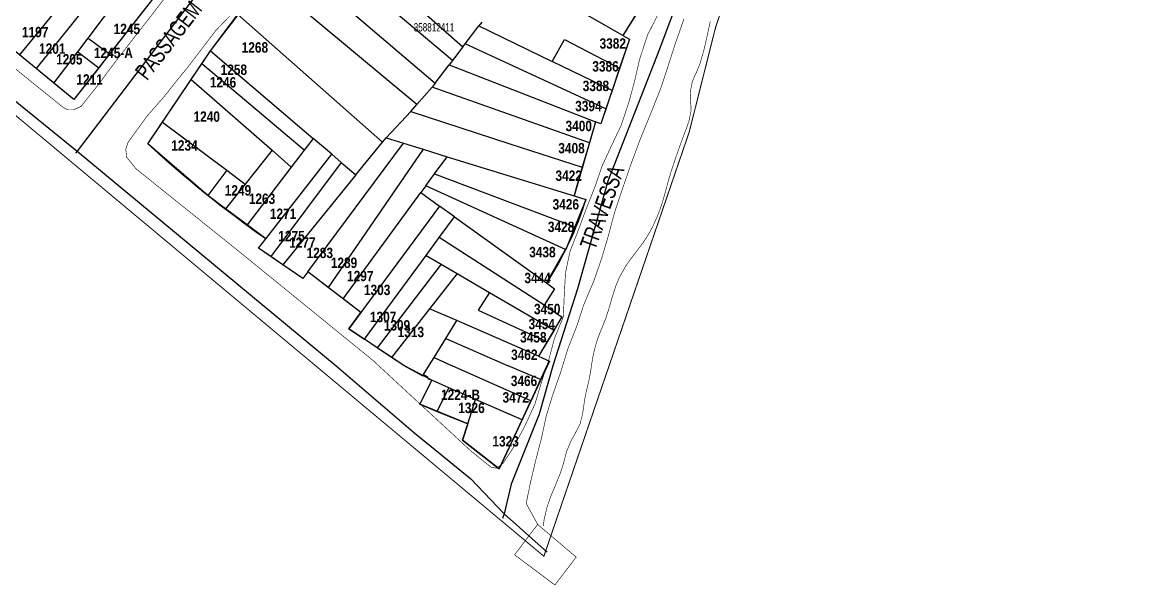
# Model space of a CAD drawing. Extents: x 200120 to 201962, y 4837541 to 4839252.
# Drawn here: x 201689.9 to 201962.1, y 4837540.9 to 4837676.6 of the extents above; entities that cross this region are included whole.
import ezdxf
from ezdxf.enums import TextEntityAlignment as Align

# ---------------------------------------------------------------- set-up
doc = ezdxf.new("R2010")
doc.units = 0
doc.header["$LTSCALE"] = 3
doc.header["$MEASUREMENT"] = 0
doc.linetypes.add('PHANTOMX2', pattern=[5, 2.5, -0.5, 0.5, -0.5, 0.5, -0.5])
for name, color, linetype in [('CD-MALHA-LOTES', 40, 'CONTINUOUS'), ('CD_TXT_QUADRA', 7, 'CONTINUOUS'), ('HD-CANAIS', 7, 'CONTINUOUS'), ('LM-LIM-SETOR-FISCAL', 7, 'CONTINUOUS'), ('RU-QUADRAS', 210, 'CONTINUOUS'), ('SV-EIXO-RUA-N-PAV', 6, 'CONTINUOUS'), ('SV-EIXO-RUA-PAV', 20, 'CONTINUOUS'), ('SV-PONTE-BUEIRO', 7, 'CONTINUOUS'), ('SV-RUA-NAO-PAV-S-GUIA-C-GUIA', 7, 'PHANTOMX2'), ('SV-RUA-PAVIM-S-GUIA-C-GUIA', 7, 'CONTINUOUS'), ('SV-TXT-RUA-N-PAV-S-GUIA-C-GUIA', 7, 'CONTINUOUS'), ('SV-TXT-RUA-PAV-S-GUIA-C-GUIA', 7, 'CONTINUOUS'), ('Th_NmrPort', 1, 'CONTINUOUS')]:
    doc.layers.add(name, color=color, linetype=linetype)
doc.styles.add('ARIAL', font='ARIAL.TTF')
doc.styles.get("Standard").update_dxf_attribs({"font": 'swisscbo.ttf'})
doc.linetypes.add('Limite', pattern='A,20,-3,[130,ltypeshp.shx,S=6.35,R=0,X=0,Y=0],-3,20', length=46)

msp = doc.modelspace()

# ---------------------------------------------------------------- linework, layer by layer
at = {"layer": 'CD-MALHA-LOTES', "linetype": 'Continuous'}
for p, q in [((201762.09, 4837700.79), (201796.07, 4837670.79)), ((201793.58, 4837667.53), (201756.96, 4837698.34)), ((201711.35, 4837696.1), (201689.09, 4837668.88)), ((201752.93, 4837693.07), (201789.4, 4837662.05)), ((201784.98, 4837656.9), (201748.46, 4837687.25)), ((201834.65, 4837673.56), (201809.27, 4837688.07)), ((201709.98, 4837686.61), (201693.1, 4837665.58)), ((201705.64, 4837672.89), (201713.86, 4837683.76)), ((201719.25, 4837679.81), (201710.86, 4837669.1)), ((201735.2, 4837669.87), (201741.8, 4837678.56)), ((201741.8, 4837678.56), (201776.69, 4837647.85)), ((201838.2, 4837679.22), (201834.65, 4837673.56)), ((201796.63, 4837671.53), (201799.93, 4837675.86)), ((201800.62, 4837676.76), (201799.93, 4837675.86)), ((201799.93, 4837675.86), (201817.61, 4837667.3)), ((201834.65, 4837673.56), (201836.21, 4837672.67)), ((201703.16, 4837669.62), (201705.64, 4837672.89)), ((201705.64, 4837672.89), (201710.86, 4837669.1)), ((201796.07, 4837670.79), (201793.58, 4837667.53)), ((201796.07, 4837670.79), (201796.63, 4837671.53)), ((201830.56, 4837655.84), (201796.63, 4837671.53)), ((201817.61, 4837667.3), (201820.57, 4837672.61)), ((201820.57, 4837672.61), (201833.86, 4837665.67)), ((201836.21, 4837672.67), (201833.86, 4837665.67)), ((201693.1, 4837665.58), (201689.09, 4837668.88)), ((201697.42, 4837662.03), (201703.16, 4837669.62)), ((201703.16, 4837669.62), (201708.25, 4837665.77)), ((201710.86, 4837669.1), (201708.25, 4837665.77)), ((201733.07, 4837666.71), (201735.2, 4837669.87)), ((201735.2, 4837669.87), (201759.95, 4837648.72)), ((201697.42, 4837662.03), (201693.1, 4837665.58)), ((201708.25, 4837665.77), (201702.22, 4837658.07)), ((201730.51, 4837662.92), (201733.07, 4837666.71)), ((201757.77, 4837645.87), (201733.07, 4837666.71)), ((201789.4, 4837662.05), (201792.74, 4837666.43)), ((201793.58, 4837667.53), (201792.74, 4837666.43)), ((201792.74, 4837666.43), (201828.01, 4837652.74)), ((201832.06, 4837660.3), (201817.61, 4837667.3)), ((201833.86, 4837665.67), (201832.06, 4837660.3)), ((201723.59, 4837652.64), (201730.51, 4837662.92)), ((201730.51, 4837662.92), (201750.06, 4837645.85)), ((201702.22, 4837658.07), (201697.42, 4837662.03)), ((201788.65, 4837661.08), (201784.98, 4837656.9)), ((201789.4, 4837662.05), (201788.65, 4837661.08)), ((201826.56, 4837647.68), (201788.65, 4837661.08)), ((201832.06, 4837660.3), (201830.56, 4837655.84)), ((201783.5, 4837655.22), (201784.98, 4837656.9)), ((201777.58, 4837648.84), (201783.5, 4837655.22)), ((201783.5, 4837655.22), (201807.42, 4837647.44)), ((201830.56, 4837655.84), (201829.35, 4837652.22)), ((201720.09, 4837647.45), (201723.59, 4837652.64)), ((201723.59, 4837652.64), (201739.12, 4837641.04)), ((201828.01, 4837652.74), (201826.56, 4837647.68)), ((201829.35, 4837652.22), (201828.01, 4837652.74)), ((201759.95, 4837648.72), (201757.77, 4837645.87)), ((201764.41, 4837644.91), (201759.95, 4837648.72)), ((201776.69, 4837647.85), (201777.58, 4837648.84)), ((201777.58, 4837648.84), (201781.77, 4837647.55)), ((201734.52, 4837634.97), (201720.09, 4837647.45)), ((201750.06, 4837645.85), (201743.57, 4837637.71)), ((201750.06, 4837645.85), (201754.67, 4837641.82)), ((201757.77, 4837645.87), (201754.67, 4837641.82)), ((201758.63, 4837616.56), (201781.77, 4837647.55)), ((201786.5, 4837646.09), (201763.54, 4837612.79)), ((201770.25, 4837639.92), (201776.69, 4837647.85)), ((201781.77, 4837647.55), (201786.5, 4837646.09)), ((201786.5, 4837646.09), (201792.26, 4837644.31)), ((201807.42, 4837647.44), (201824.86, 4837641.77)), ((201826.56, 4837647.68), (201824.86, 4837641.77)), ((201748.51, 4837624.52), (201764.41, 4837644.91)), ((201764.41, 4837644.91), (201766.72, 4837642.94)), ((201789.23, 4837640.16), (201792.26, 4837644.31)), ((201792.26, 4837644.31), (201822.88, 4837634.86)), ((201739.12, 4837641.04), (201734.52, 4837634.97)), ((201739.12, 4837641.04), (201743.57, 4837637.71)), ((201754.67, 4837641.82), (201744, 4837627.88)), ((201766.72, 4837642.94), (201749.75, 4837620.24)), ((201766.72, 4837642.94), (201770.25, 4837639.92)), ((201824.86, 4837641.77), (201823.42, 4837636.74)), ((201743.57, 4837637.71), (201738.82, 4837631.75)), ((201770.25, 4837639.92), (201752.63, 4837618.26)), ((201787.12, 4837637.28), (201789.23, 4837640.16)), ((201789.23, 4837640.16), (201823.06, 4837627.42)), ((201738.82, 4837631.75), (201734.52, 4837634.97)), ((201767.18, 4837610), (201785.93, 4837635.65)), ((201787.12, 4837637.28), (201785.93, 4837635.65)), ((201785.93, 4837635.65), (201790.42, 4837632.41)), ((201820.79, 4837621.91), (201787.12, 4837637.28)), ((201823.42, 4837636.74), (201822.88, 4837634.86)), ((201790.42, 4837632.41), (201771.46, 4837606.71)), ((201794.01, 4837629.83), (201790.42, 4837632.41)), ((201822.88, 4837634.86), (201825.68, 4837633.99)), ((201825.68, 4837633.99), (201823.06, 4837627.42)), ((201744, 4837627.88), (201738.82, 4837631.75)), ((201790.33, 4837624.8), (201794.01, 4837629.83)), ((201794.01, 4837629.83), (201816.19, 4837613.89)), ((201748.51, 4837624.52), (201744, 4837627.88)), ((201823.06, 4837627.42), (201821.05, 4837622.36)), ((201746.76, 4837622.28), (201748.51, 4837624.52)), ((201787.17, 4837620.5), (201790.33, 4837624.8)), ((201815.64, 4837608.5), (201790.33, 4837624.8)), ((201749.75, 4837620.24), (201746.76, 4837622.28)), ((201816.19, 4837613.89), (201820.79, 4837621.91)), ((201821.05, 4837622.36), (201820.79, 4837621.91)), ((201752.63, 4837618.26), (201749.75, 4837620.24)), ((201772.35, 4837600.28), (201787.17, 4837620.5)), ((201787.17, 4837620.5), (201790.79, 4837618.4)), ((201757.44, 4837614.97), (201752.63, 4837618.26)), ((201758.63, 4837616.56), (201757.44, 4837614.97)), ((201763.54, 4837612.79), (201758.63, 4837616.56)), ((201790.79, 4837618.4), (201775.42, 4837598.21)), ((201794.65, 4837616.15), (201788.01, 4837607.66)), ((201790.79, 4837618.4), (201794.65, 4837616.15)), ((201794.65, 4837616.15), (201802.47, 4837611.59)), ((201816.19, 4837613.89), (201818.19, 4837612.45)), ((201767.18, 4837610), (201763.54, 4837612.79)), ((201802.47, 4837611.59), (201799.75, 4837607.34)), ((201802.47, 4837611.59), (201818.04, 4837602.51)), ((201818.19, 4837612.45), (201815.64, 4837608.5)), ((201771.46, 4837606.71), (201767.18, 4837610)), ((201815.64, 4837608.5), (201819.95, 4837605.73)), ((201771.46, 4837606.71), (201768.58, 4837602.81)), ((201788.01, 4837607.66), (201778.83, 4837595.92)), ((201794.58, 4837604.8), (201788.01, 4837607.66)), ((201799.75, 4837607.34), (201816.36, 4837599.67)), ((201819.95, 4837605.73), (201818.04, 4837602.51)), ((201768.58, 4837602.81), (201772.35, 4837600.28)), ((201791.91, 4837600.44), (201794.58, 4837604.8)), ((201814.3, 4837596.19), (201794.58, 4837604.8)), ((201818.04, 4837602.51), (201816.36, 4837599.67)), ((201775.42, 4837598.21), (201772.35, 4837600.28)), ((201789.14, 4837595.9), (201791.91, 4837600.44)), ((201791.91, 4837600.44), (201807.02, 4837593.92)), ((201816.36, 4837599.67), (201814.3, 4837596.19)), ((201778.83, 4837595.92), (201775.42, 4837598.21)), ((201781.78, 4837593.99), (201778.83, 4837595.92)), ((201786.58, 4837591.77), (201788.02, 4837594.09)), ((201788.02, 4837594.09), (201789.14, 4837595.9)), ((201789.14, 4837595.9), (201793.49, 4837593.92)), ((201814.3, 4837596.19), (201816.93, 4837595.03)), ((201816.93, 4837595.03), (201816.39, 4837594.02)), ((201781.78, 4837593.99), (201786.38, 4837591.44)), ((201786.38, 4837591.44), (201786.58, 4837591.77)), ((201786.58, 4837591.77), (201787.5, 4837591.23)), ((201812.46, 4837585.44), (201793.49, 4837593.92)), ((201814.78, 4837590.58), (201807.02, 4837593.92)), ((201816.39, 4837594.02), (201814.78, 4837590.58)), ((201788.53, 4837590.39), (201785.71, 4837584.61)), ((201787.5, 4837591.23), (201787.58, 4837590.81)), ((201787.58, 4837590.81), (201788.53, 4837590.39)), ((201792.64, 4837588.6), (201788.53, 4837590.39)), ((201814.78, 4837590.58), (201812.46, 4837585.44)), ((201789.85, 4837582.91), (201792.64, 4837588.6)), ((201799.08, 4837585.78), (201792.64, 4837588.6)), ((201785.71, 4837584.61), (201789.85, 4837582.91)), ((201797.23, 4837579.89), (201799.08, 4837585.78)), ((201810.32, 4837580.86), (201799.08, 4837585.78)), ((201810.32, 4837580.86), (201812.46, 4837585.44)), ((201789.85, 4837582.91), (201797.23, 4837579.89)), ((201804.82, 4837569.08), (201810.32, 4837580.86)), ((201797.23, 4837579.89), (201796, 4837575.96)), ((201796, 4837575.96), (201804.82, 4837569.08))]:
    msp.add_line(p, q, dxfattribs=at)
at = {"layer": 'HD-CANAIS', "const_width": 0.15}
for points in [[(201827.06, 4837593.92), (201827.36, 4837595.72), (201827.66, 4837597.19), (201828.03, 4837598.65), (201828.46, 4837600.08), (201829.24, 4837602.17), (201829.82, 4837603.55), (201830.6, 4837605.53), (201831.5, 4837608.39), (201831.9, 4837609.83), (201832.53, 4837611.92), (201833.02, 4837613.34), (201833.83, 4837615.25), (201835.3, 4837617.86), (201836.15, 4837619.11), (201837.4, 4837620.78), (201838.32, 4837621.96), (201839.52, 4837623.58), (201840.35, 4837624.83), (201841.12, 4837626.12), (201841.83, 4837627.44), (201842.91, 4837629.8), (201843.46, 4837631.19), (201843.95, 4837632.61), (201844.4, 4837634.04), (201844.84, 4837635.59), (201845.62, 4837638.49), (201846.39, 4837641.08), (201846.86, 4837642.51), (201847.35, 4837643.93), (201848.31, 4837646.68), (201849.34, 4837649.5), (201850.07, 4837651.4), (201850.57, 4837652.82), (201851.05, 4837655.18), (201851.05, 4837656.68), (201850.94, 4837658.2), (201850.88, 4837659.7), (201851.34, 4837662.22), (201851.91, 4837663.61), (201852.55, 4837665), (201853.3, 4837666.91), (201854.13, 4837669.79), (201854.61, 4837671.82), (201854.94, 4837673.28), (201855.26, 4837674.75), (201855.73, 4837676.92)], [(201827.06, 4837593.92), (201826.86, 4837592.43), (201826.48, 4837590.48), (201825.8, 4837587.56), (201825.5, 4837586.09), (201825.17, 4837583.94), (201824.96, 4837582.44), (201824.32, 4837579.85), (201822.94, 4837577.19), (201822.19, 4837575.88), (201821.12, 4837573.35), (201820.72, 4837571.91), (201820.35, 4837570.45), (201819.62, 4837568.13), (201818.49, 4837565.35), (201817.62, 4837563.3), (201817.07, 4837561.9), (201816.31, 4837559.67), (201815.64, 4837556.76), (201815.46, 4837555.26)]]:
    msp.add_lwpolyline(points, dxfattribs=at)
at = {"layer": 'LM-LIM-SETOR-FISCAL', "linetype": 'Limite', "ltscale": 0.1, "const_width": 0.25}
msp.add_lwpolyline([(201798.93, 4838229.75), (201783.06, 4838223.87), (201823.61, 4838168.46), (201842.84, 4838140.99), (201862.71, 4838114.09), (201890.55, 4838098.52), (201916.78, 4838054.69), (201935.55, 4838022.18), (201944.37, 4838013.43), (201961.97, 4837996.38), (201955.8, 4837987.86), (201950.51, 4837976.98), (201929.83, 4837902.32), (201923.4, 4837882.59), (201911.55, 4837842.75), (201890.06, 4837771.54), (201857.04, 4837675.61), (201850.63, 4837650.2), (201815.59, 4837547.98), (201579.65, 4837744.79), (201506.91, 4837804.48), (201315.19, 4837961.05)], dxfattribs=at)
at = {"layer": 'RU-QUADRAS', "color": 6, "linetype": 'Continuous'}
msp.add_lwpolyline([(201598.56, 4837744.98), (201609.17, 4837758.75), (201610.94, 4837757.24), (201632.77, 4837785.34), (201701.99, 4837871.19), (201749.26, 4837833.63), (201718.67, 4837792.69), (201704.98, 4837775.78), (201707.22, 4837773.96), (201752.26, 4837828.24), (201805.56, 4837785.34), (201769.76, 4837743.5), (201723.52, 4837783.64), (201722.08, 4837781.92), (201767.9, 4837741.92), (201702.22, 4837658.07), (201661.45, 4837691.61), (201638.59, 4837715.48), (201637.99, 4837714.95), (201634.16, 4837718.71), (201632.58, 4837717.33)], close=True, dxfattribs=at)
msp.add_lwpolyline([(201840.54, 4837682.95), (201834.65, 4837673.56), (201836.21, 4837672.67), (201829.35, 4837652.22), (201828.01, 4837652.74), (201822.88, 4837634.86), (201825.68, 4837633.99, -0.071145), (201816.19, 4837613.89), (201818.19, 4837612.45), (201815.64, 4837608.5), (201819.95, 4837605.73), (201814.3, 4837596.19), (201816.93, 4837595.03), (201804.82, 4837569.08), (201796, 4837575.96), (201797.23, 4837579.89), (201785.71, 4837584.61), (201788.53, 4837590.39), (201781.78, 4837593.99), (201768.58, 4837602.81), (201771.46, 4837606.71), (201758.63, 4837616.56), (201757.44, 4837614.97), (201746.76, 4837622.28), (201748.51, 4837624.52, -0.036031), (201720.09, 4837647.45), (201735.2, 4837669.87), (201760.15, 4837702.5)], format="xyb", dxfattribs=at)
at = {"layer": 'SV-EIXO-RUA-N-PAV'}
msp.add_lwpolyline([(201816.21, 4837786.98), (201775.16, 4837738.09), (201753.99, 4837711.07), (201735.39, 4837688.22), (201703.06, 4837645.64), (201702.65, 4837645.15)], dxfattribs=at)
at = {"layer": 'SV-EIXO-RUA-PAV'}
for points in [[(201159.2, 4838089.84), (201163.85, 4838085.97), (201174.55, 4838076.89), (201184.61, 4838068.39), (201223.82, 4838035.29), (201343.74, 4837939.61), (201395.67, 4837896.65), (201463.63, 4837841.81), (201584.12, 4837742.18), (201703.06, 4837645.64), (201765.46, 4837593.92)], [(201871.27, 4837741.63), (201863.58, 4837722.96), (201854.43, 4837699.53), (201843.45, 4837670.25), (201831.01, 4837638.41), (201823.69, 4837612.42), (201817.77, 4837593.92)], [(201765.46, 4837593.92), (201784.09, 4837577.99), (201797.99, 4837566.61), (201805.99, 4837558.19), (201816.39, 4837548.96)], [(201817.77, 4837593.92), (201814.42, 4837582.2), (201807.68, 4837565.35), (201805.99, 4837558.19), (201805.6, 4837557.1)]]:
    msp.add_lwpolyline(points, dxfattribs=at)
at = {"layer": 'SV-PONTE-BUEIRO', "const_width": 0.15}
msp.add_lwpolyline([(201818.25, 4837541.04), (201808.53, 4837548.32), (201814.09, 4837555.65), (201823.38, 4837547.76)], close=True, dxfattribs=at)
at = {"layer": 'SV-RUA-NAO-PAV-S-GUIA-C-GUIA', "const_width": 0.15}
for points in [[(201806.62, 4837786.71), (201807.51, 4837784.42), (201807.13, 4837782.32), (201803, 4837777.83), (201781.97, 4837754.06), (201771.47, 4837742.52), (201770.55, 4837742.33), (201769.68, 4837742.76), (201723.56, 4837783.11), (201722.6, 4837781.87), (201750.98, 4837757.07), (201768.69, 4837741.53), (201769.56, 4837739.86), (201769.19, 4837738.49), (201743.53, 4837707.48), (201712.09, 4837667.01), (201707.97, 4837661.48), (201703.98, 4837656.45), (201702.13, 4837655.61), (201700.84, 4837655.61), (201699.6, 4837656.23)], [(201740.01, 4837678.42), (201736.43, 4837674.7), (201733.07, 4837670.3), (201729.86, 4837666.09), (201726.81, 4837662.35), (201723.97, 4837658.76), (201719.94, 4837654.17), (201715.31, 4837647.81), (201714.75, 4837646.1)]]:
    msp.add_lwpolyline(points, dxfattribs=at)
at = {"layer": 'SV-RUA-PAVIM-S-GUIA-C-GUIA', "const_width": 0.15}
for points in [[(201699.6, 4837656.23), (201651.25, 4837695.25)], [(201843.21, 4837678.79), (201840.67, 4837673.81), (201838.71, 4837667.89), (201837.44, 4837662.39), (201836, 4837657.14), (201834.22, 4837651.83), (201832.02, 4837647.2), (201829.64, 4837642.07), (201827.9, 4837637.01), (201825.77, 4837631.64), (201823.84, 4837626.42), (201821.9, 4837621.5), (201820.81, 4837616.31), (201820.52, 4837611.19), (201820.3, 4837605.77), (201818.12, 4837600.4), (201816.74, 4837595.21), (201816.32, 4837593.92)], [(201849.39, 4837677.53), (201847.33, 4837671.7), (201845.42, 4837665.74), (201843.69, 4837660.57), (201841.37, 4837654.74), (201838.87, 4837648.61), (201836.75, 4837642.93), (201834.51, 4837636.46), (201832.64, 4837630.84), (201831.08, 4837625.03), (201829.54, 4837619.83), (201827.67, 4837614.41), (201825.16, 4837608.47), (201823.61, 4837603.67), (201821.35, 4837597.89), (201820.13, 4837593.92)], [(201775.72, 4837593.92), (201774.37, 4837595.19), (201742.22, 4837621.33), (201717.25, 4837641.37), (201714.97, 4837644.16), (201714.75, 4837646.1)], [(201775.73, 4837593.92), (201797.99, 4837573.35), (201802.94, 4837569.38), (201804.21, 4837569.23), (201805.68, 4837570.32), (201808.03, 4837573.84), (201810.95, 4837579.25), (201813.42, 4837584.63), (201815.1, 4837590.19), (201816.32, 4837593.92)], [(201820.13, 4837593.92), (201819.62, 4837592.28), (201817.65, 4837586.66), (201816.16, 4837581.76), (201815.03, 4837576.51), (201813.65, 4837571.21), (201812.37, 4837565.81), (201811.33, 4837560.72), (201814.09, 4837555.65)]]:
    msp.add_lwpolyline(points, dxfattribs=at)

# ---------------------------------------------------------------- texts
at = {"layer": 'CD_TXT_QUADRA', "color": 7, "linetype": 'Continuous', "style": 'ARIAL', "width": 0.7}
msp.add_text('358812411', height=2, dxfattribs=at).set_placement((201784.2, 4837674.51))
at = {"layer": 'SV-TXT-RUA-N-PAV-S-GUIA-C-GUIA', "style": 'ARIAL', "width": 0.7}
msp.add_text('PASSAGEM', height=4, rotation=52, dxfattribs=at).set_placement((201719.87, 4837662.5))
at = {"layer": 'SV-TXT-RUA-PAV-S-GUIA-C-GUIA', "style": 'ARIAL', "width": 0.7}
msp.add_text('TRAVESSA', height=4, rotation=70, dxfattribs=at).set_placement((201827.95, 4837621.6))
at = {"layer": 'Th_NmrPort', "color": 1}
for s, p in [('1245', (201711.82, 4837675.13)), ('1197', (201689.71, 4837674.36)), ('1201', (201693.83, 4837670.38)), ('1245-A', (201707.07, 4837669.34)), ('1268', (201742.71, 4837670.66)), ('3382', (201829.03, 4837671.61)), ('1205', (201697.94, 4837667.81)), ('1258', (201737.63, 4837665.29)), ('3386', (201827.28, 4837666.1)), ('1211', (201702.83, 4837662.93)), ('1246', (201735.01, 4837662.25)), ('3388', (201824.96, 4837661.39)), ('3394', (201823.15, 4837656.52)), ('1240', (201731.09, 4837653.98)), ('3400', (201820.82, 4837651.73)), ('1234', (201725.72, 4837647.02)), ('3408', (201819.08, 4837646.37)), ('3422', (201818.39, 4837639.74)), ('1249', (201738.62, 4837636.2)), ('1263', (201744.42, 4837634.17)), ('3426', (201817.7, 4837632.83)), ('1271', (201749.51, 4837630.55)), ('3428', (201816.56, 4837627.4)), ('1275', (201751.54, 4837625.18)), ('1277', (201754.15, 4837623.59)), ('1283', (201758.36, 4837621.12)), ('3438', (201812.06, 4837621.31)), ('1289', (201764.2, 4837618.73)), ('1297', (201768.12, 4837615.54)), ('3444', (201810.9, 4837615.07)), ('1303', (201772.19, 4837612.2)), ('3450', (201813.21, 4837607.58)), ('1307', (201773.64, 4837605.68)), ('3454', (201811.9, 4837603.96)), ('1309', (201776.98, 4837603.65)), ('1313', (201780.32, 4837602.05)), ('3458', (201809.87, 4837600.77)), ('3462', (201807.69, 4837596.57)), ('3466', (201807.62, 4837590.26)), ('1224-B', (201790.79, 4837586.91)), ('3472', (201805.63, 4837586.28)), ('1326', (201794.95, 4837583.75)), ('1323', (201803.18, 4837575.69))]:
    msp.add_text(s, height=2.5, dxfattribs=at).set_placement(p, align=Align.MIDDLE_LEFT)

doc.saveas('drawing.dxf')
